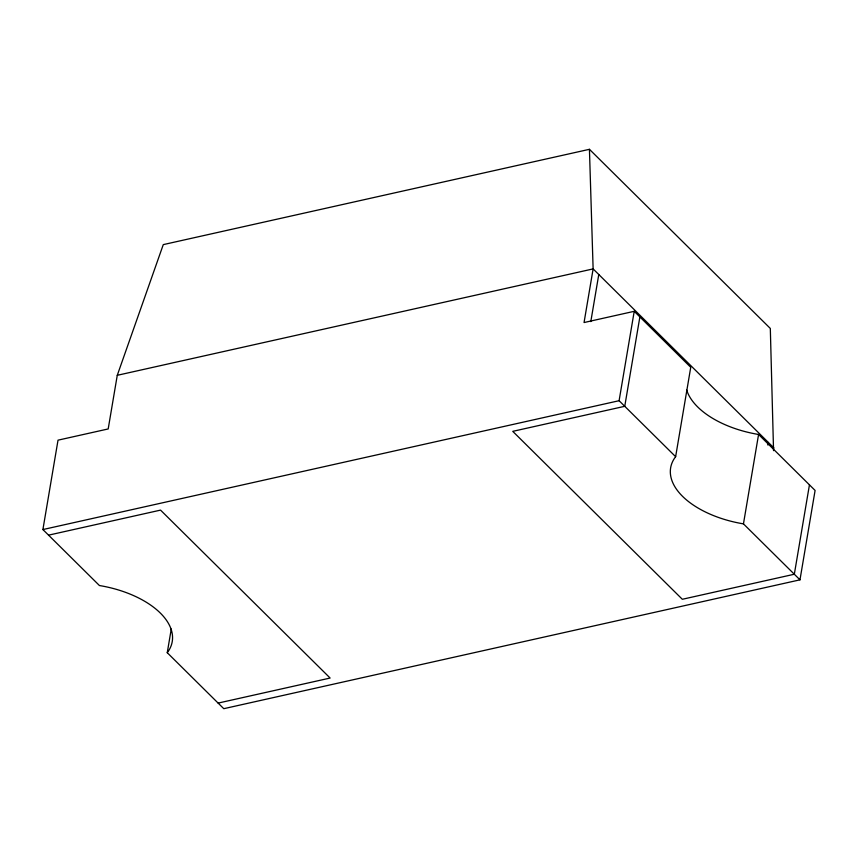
<?xml version="1.0" encoding="UTF-8"?>
<svg xmlns="http://www.w3.org/2000/svg" width="858" height="858" viewBox="0 0 858 858"><rect width="100%" height="100%" fill="white"/><g stroke="black" fill="none" stroke-linecap="round" stroke-linejoin="round"><path stroke-width="1.29" d="M686.657 389.993A80.534 43.147 9.6 0 0 758.579 434.47L815.1 490.444L799.978 579.836L223.777 708.687L167.256 652.702A80.534 43.147 9.6 0 0 99.421 585.531L42.9 529.558L58.022 440.165L108.194 428.946L117.267 375.311L163.277 244.616L589.435 149.313L770.312 328.442L773.551 450.643M167.256 652.702L171.257 629.043M590.808 321.6L598.777 274.506M799.978 579.836L743.457 523.863A80.534 43.147 9.6 0 1 675.632 456.681L619.101 400.707L634.223 311.315L584.051 322.544L593.125 268.908L589.435 149.313M639.875 316.913L624.753 406.306L512.752 431.349L682.325 599.281L794.326 574.238L809.448 484.845M675.632 456.681L690.744 367.299L634.223 311.315M743.457 523.863L758.579 434.47M767.899 445.055L768.35 442.438M117.267 375.311L593.125 268.908L774.002 448.037M42.9 529.558L619.101 400.707M48.552 535.156L160.553 510.113L330.126 678.045L218.125 703.088"/></g></svg>
